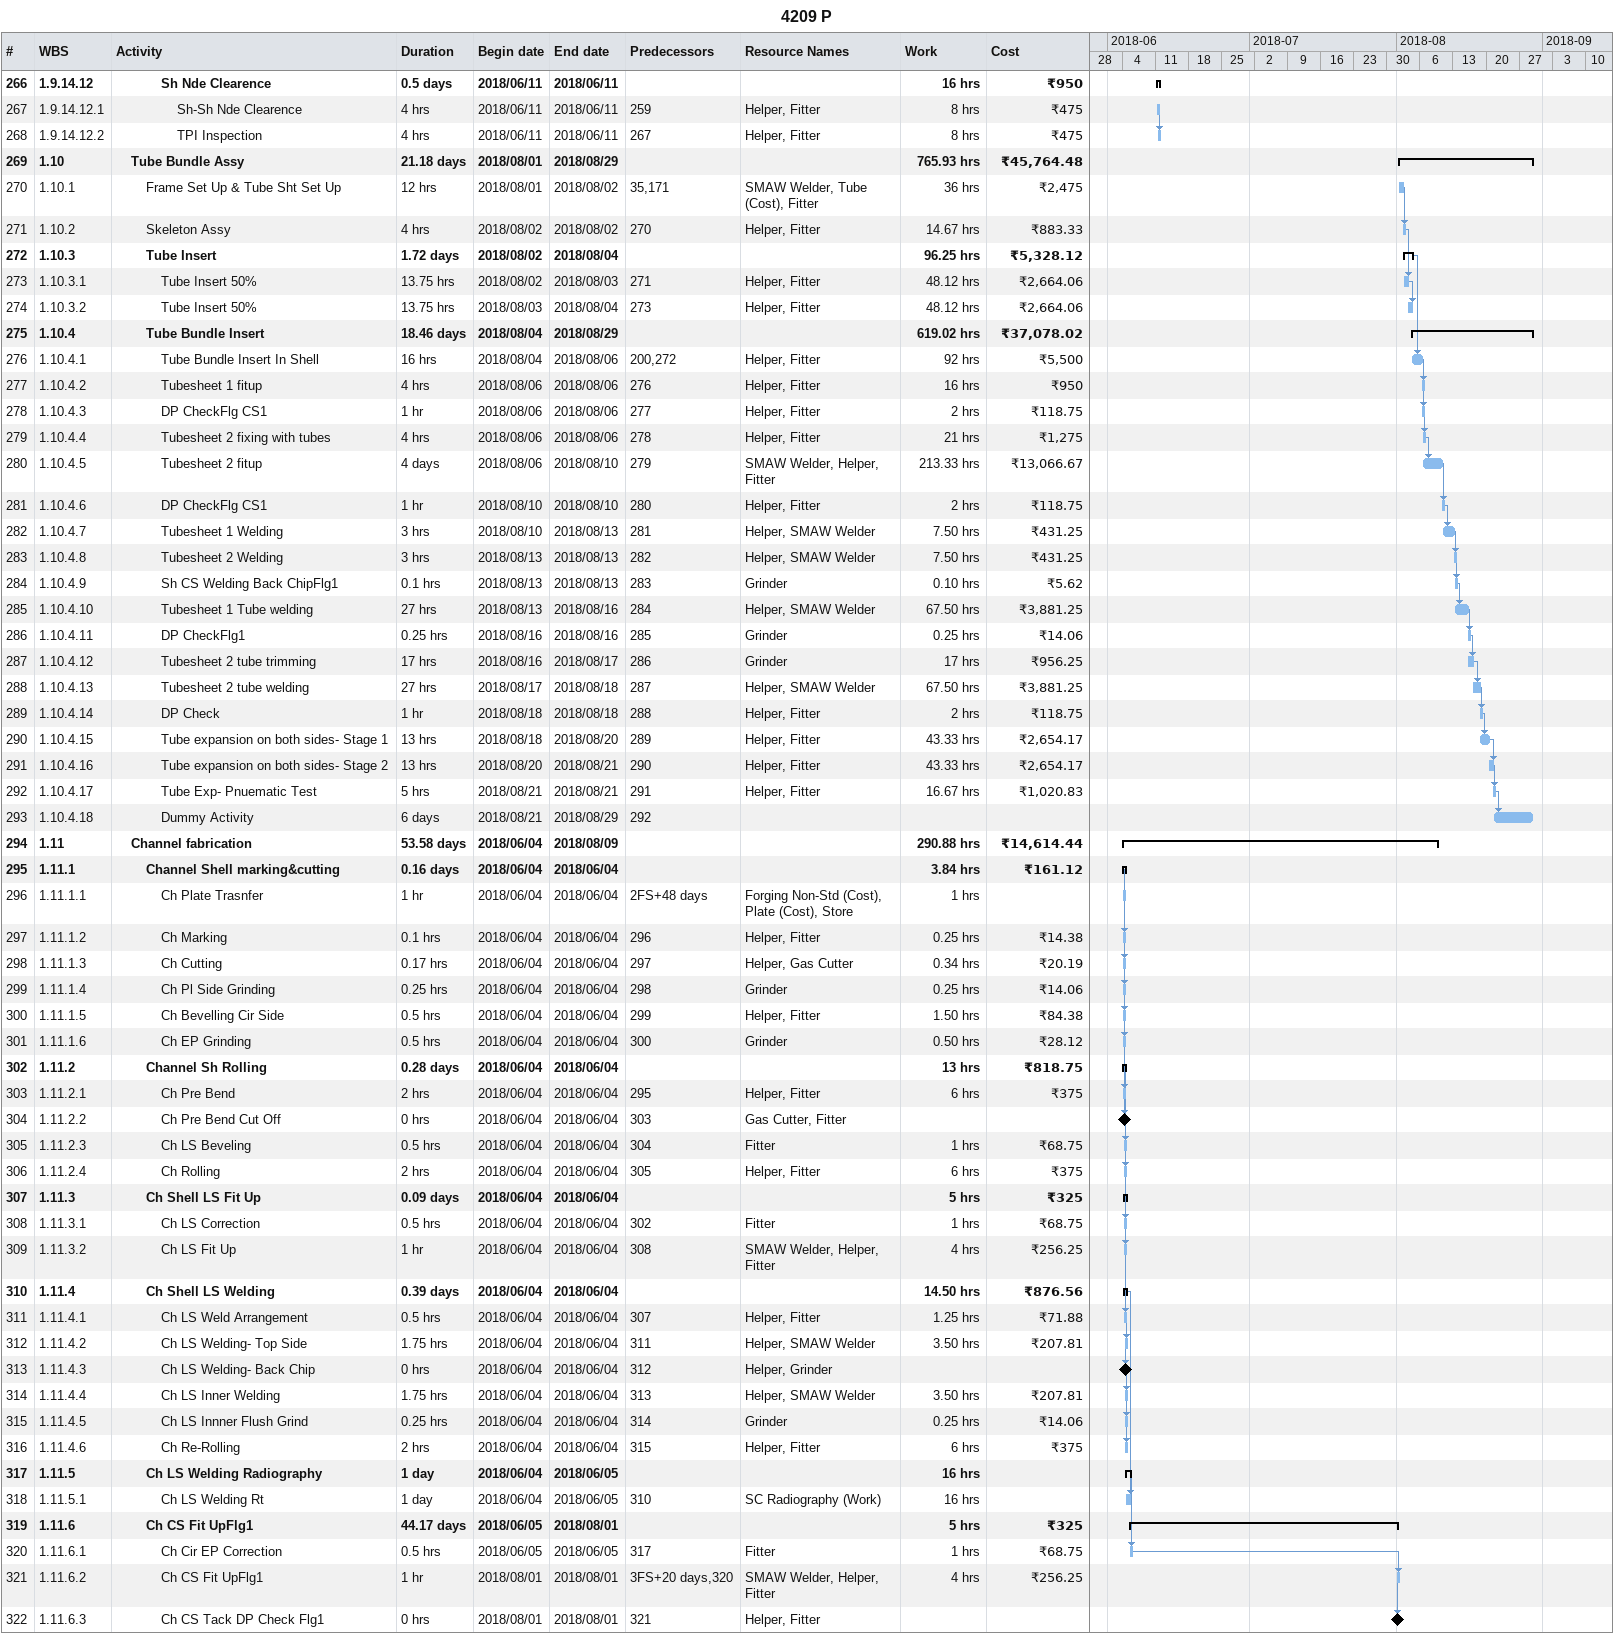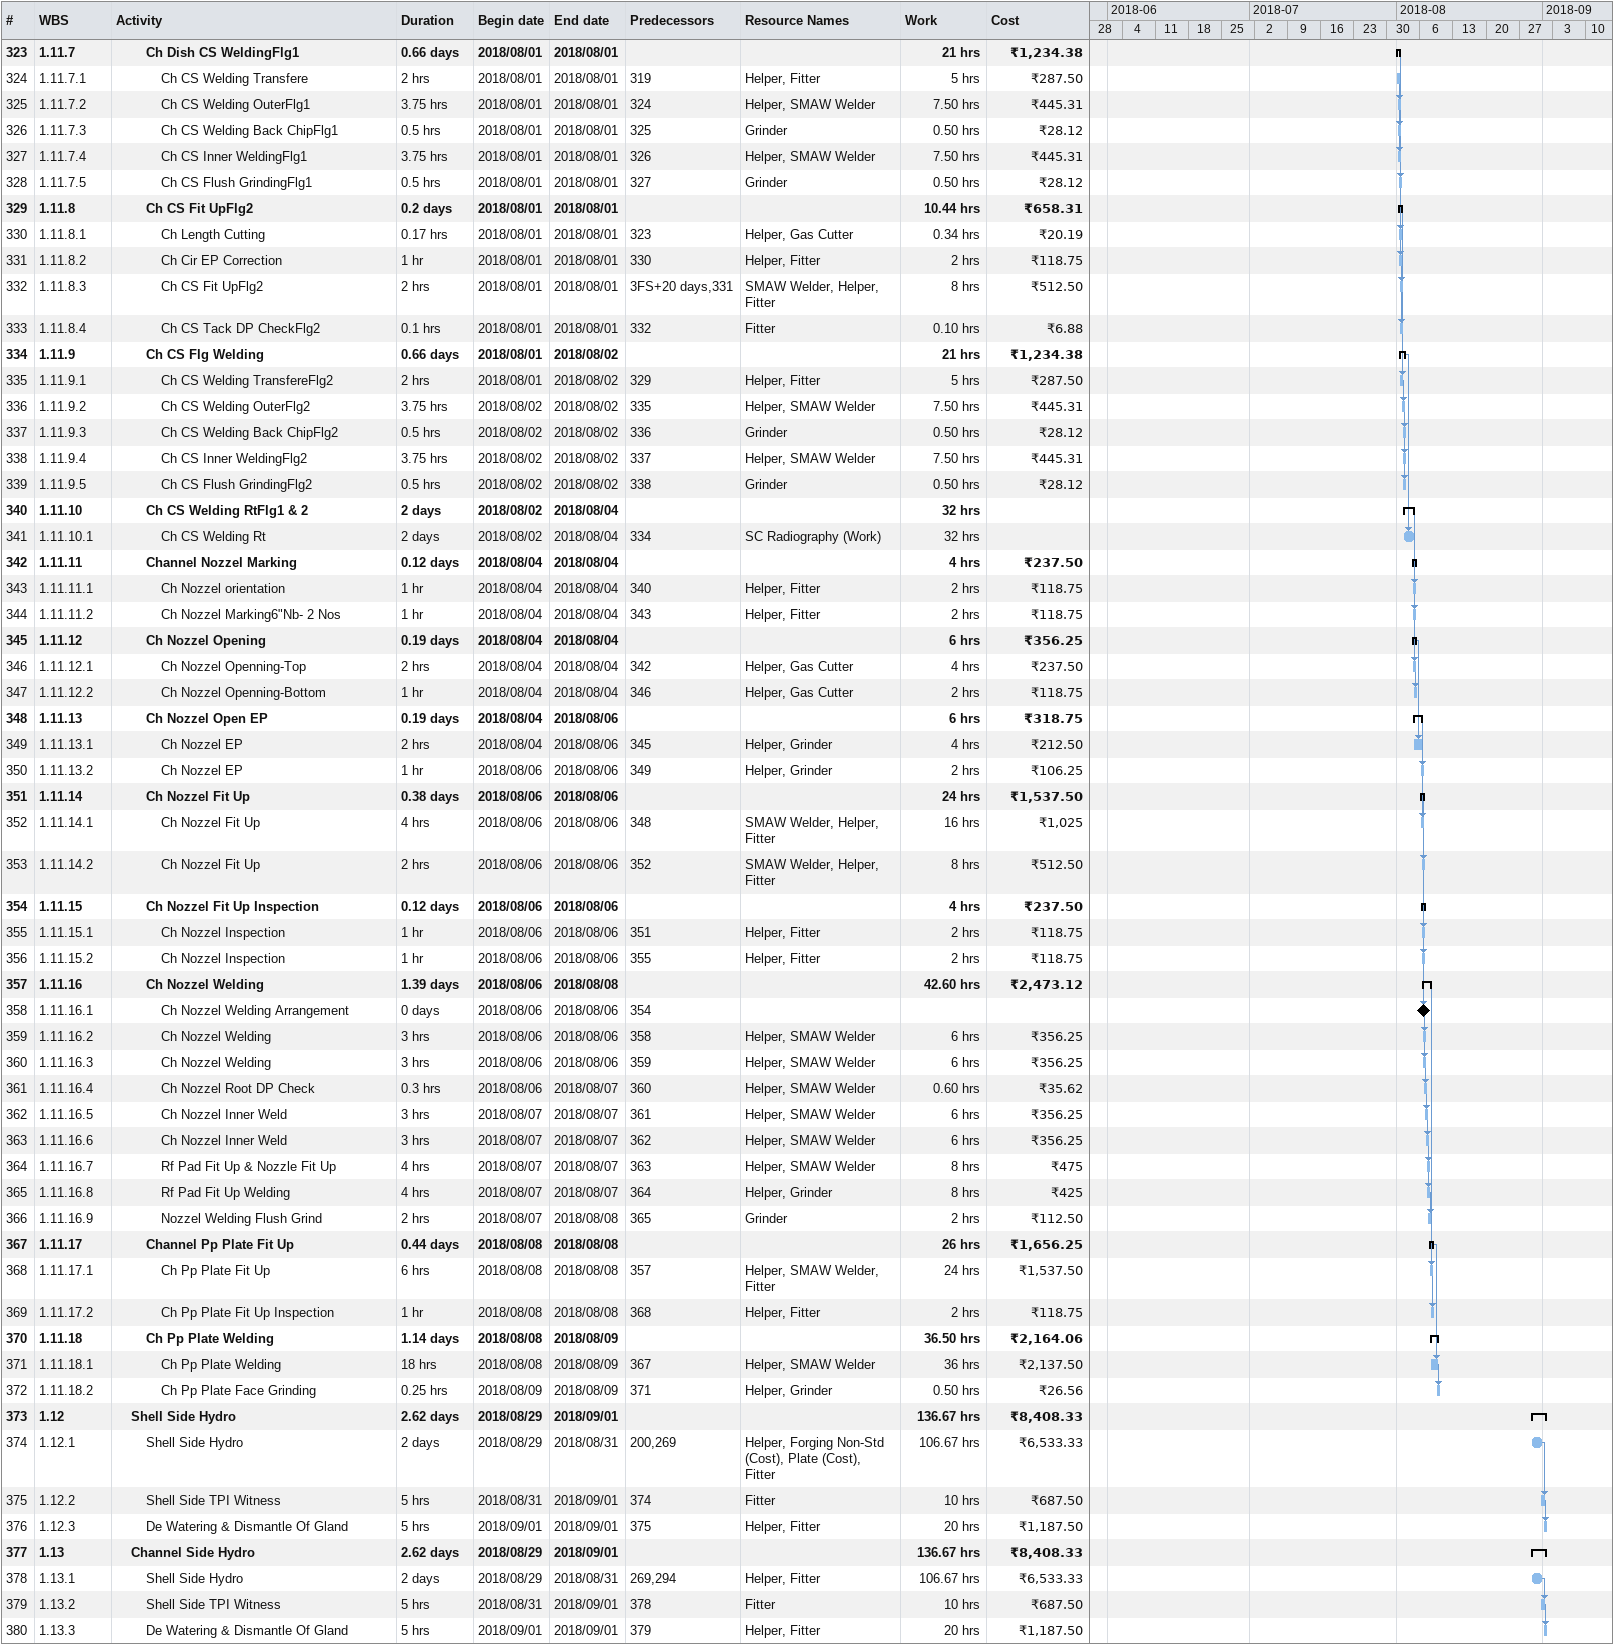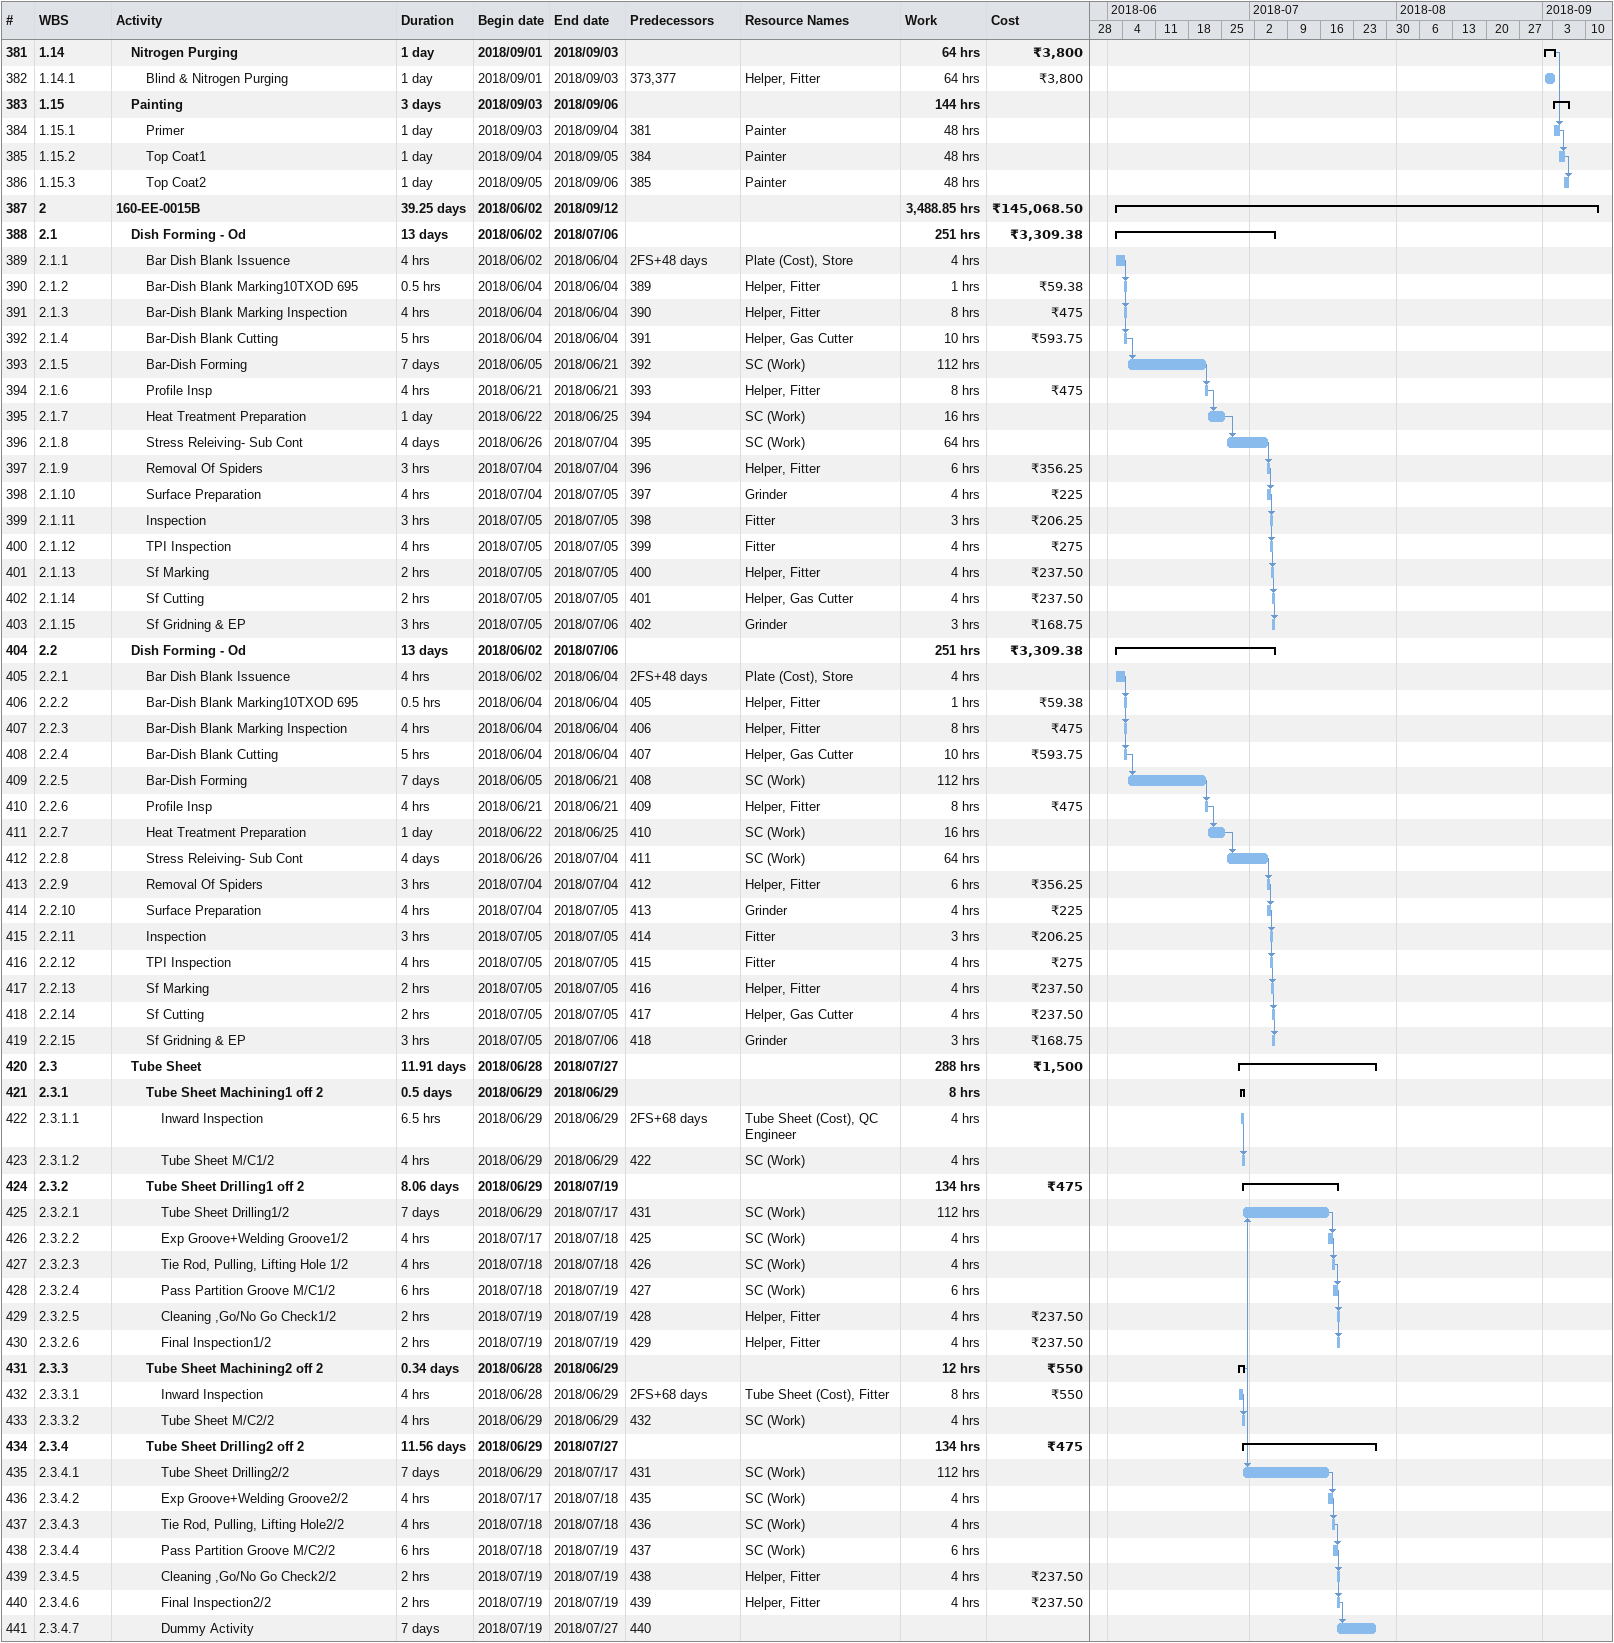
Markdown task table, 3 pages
4209 P

| ID | WBS | Task | Duration | Start | Finish | Predecessors | Resources | Work (h) | Cost (₹) |
|---|---|---|---|---|---|---|---|---|---|
| 266 | 1.9.14.12 | **Sh Nde Clearence** | 0.5d | 2018-06-11 | 2018-06-11 |  |  | 16 | 950 |
| 267 | 1.9.14.12.1 | Sh-Sh Nde Clearence | 4h | 2018-06-11 | 2018-06-11 | 259 | Helper, Fitter | 8 | 475 |
| 268 | 1.9.14.12.2 | TPI Inspection | 4h | 2018-06-11 | 2018-06-11 | 267 | Helper, Fitter | 8 | 475 |
| 269 | 1.10 | **Tube Bundle Assy** | 21.18d | 2018-08-01 | 2018-08-29 |  |  | 765.93 | 45764.48 |
| 270 | 1.10.1 | Frame Set Up & Tube Sht Set Up | 12h | 2018-08-01 | 2018-08-02 | 35, 171 | SMAW Welder, Tube (Cost), Fitter | 36 | 2475 |
| 271 | 1.10.2 | Skeleton Assy | 4h | 2018-08-02 | 2018-08-02 | 270 | Helper, Fitter | 14.67 | 883.33 |
| 272 | 1.10.3 | **Tube Insert** | 1.72d | 2018-08-02 | 2018-08-04 |  |  | 96.25 | 5328.12 |
| 273 | 1.10.3.1 | Tube Insert 50% | 13.75h | 2018-08-02 | 2018-08-03 | 271 | Helper, Fitter | 48.12 | 2664.06 |
| 274 | 1.10.3.2 | Tube Insert 50% | 13.75h | 2018-08-03 | 2018-08-04 | 273 | Helper, Fitter | 48.12 | 2664.06 |
| 275 | 1.10.4 | **Tube Bundle Insert** | 18.46d | 2018-08-04 | 2018-08-29 |  |  | 619.02 | 37078.02 |
| 276 | 1.10.4.1 | Tube Bundle Insert In Shell | 16h | 2018-08-04 | 2018-08-06 | 200, 272 | Helper, Fitter | 92 | 5500 |
| 277 | 1.10.4.2 | Tubesheet 1 fitup | 4h | 2018-08-06 | 2018-08-06 | 276 | Helper, Fitter | 16 | 950 |
| 278 | 1.10.4.3 | DP CheckFlg CS1 | 1h | 2018-08-06 | 2018-08-06 | 277 | Helper, Fitter | 2 | 118.75 |
| 279 | 1.10.4.4 | Tubesheet 2 fixing with tubes | 4h | 2018-08-06 | 2018-08-06 | 278 | Helper, Fitter | 21 | 1275 |
| 280 | 1.10.4.5 | Tubesheet 2 fitup | 4d | 2018-08-06 | 2018-08-10 | 279 | SMAW Welder, Helper, Fitter | 213.33 | 13066.67 |
| 281 | 1.10.4.6 | DP CheckFlg CS1 | 1h | 2018-08-10 | 2018-08-10 | 280 | Helper, Fitter | 2 | 118.75 |
| 282 | 1.10.4.7 | Tubesheet 1 Welding | 3h | 2018-08-10 | 2018-08-13 | 281 | Helper, SMAW Welder | 7.50 | 431.25 |
| 283 | 1.10.4.8 | Tubesheet 2 Welding | 3h | 2018-08-13 | 2018-08-13 | 282 | Helper, SMAW Welder | 7.50 | 431.25 |
| 284 | 1.10.4.9 | Sh CS Welding Back ChipFlg1 | 0.1h | 2018-08-13 | 2018-08-13 | 283 | Grinder | 0.10 | 5.62 |
| 285 | 1.10.4.10 | Tubesheet 1 Tube welding | 27h | 2018-08-13 | 2018-08-16 | 284 | Helper, SMAW Welder | 67.50 | 3881.25 |
| 286 | 1.10.4.11 | DP CheckFlg1 | 0.25h | 2018-08-16 | 2018-08-16 | 285 | Grinder | 0.25 | 14.06 |
| 287 | 1.10.4.12 | Tubesheet 2 tube trimming | 17h | 2018-08-16 | 2018-08-17 | 286 | Grinder | 17 | 956.25 |
| 288 | 1.10.4.13 | Tubesheet 2 tube welding | 27h | 2018-08-17 | 2018-08-18 | 287 | Helper, SMAW Welder | 67.50 | 3881.25 |
| 289 | 1.10.4.14 | DP Check | 1h | 2018-08-18 | 2018-08-18 | 288 | Helper, Fitter | 2 | 118.75 |
| 290 | 1.10.4.15 | Tube expansion on both sides- Stage 1 | 13h | 2018-08-18 | 2018-08-20 | 289 | Helper, Fitter | 43.33 | 2654.17 |
| 291 | 1.10.4.16 | Tube expansion on both sides- Stage 2 | 13h | 2018-08-20 | 2018-08-21 | 290 | Helper, Fitter | 43.33 | 2654.17 |
| 292 | 1.10.4.17 | Tube Exp- Pnuematic Test | 5h | 2018-08-21 | 2018-08-21 | 291 | Helper, Fitter | 16.67 | 1020.83 |
| 293 | 1.10.4.18 | Dummy Activity | 6d | 2018-08-21 | 2018-08-29 | 292 |  |  |  |
| 294 | 1.11 | **Channel fabrication** | 53.58d | 2018-06-04 | 2018-08-09 |  |  | 290.88 | 14614.44 |
| 295 | 1.11.1 | **Channel Shell marking&cutting** | 0.16d | 2018-06-04 | 2018-06-04 |  |  | 3.84 | 161.12 |
| 296 | 1.11.1.1 | Ch Plate Trasnfer | 1h | 2018-06-04 | 2018-06-04 | 2FS+48d | Forging Non-Std (Cost), Plate (Cost), Store | 1 |  |
| 297 | 1.11.1.2 | Ch Marking | 0.1h | 2018-06-04 | 2018-06-04 | 296 | Helper, Fitter | 0.25 | 14.38 |
| 298 | 1.11.1.3 | Ch Cutting | 0.17h | 2018-06-04 | 2018-06-04 | 297 | Helper, Gas Cutter | 0.34 | 20.19 |
| 299 | 1.11.1.4 | Ch Pl Side Grinding | 0.25h | 2018-06-04 | 2018-06-04 | 298 | Grinder | 0.25 | 14.06 |
| 300 | 1.11.1.5 | Ch Bevelling Cir Side | 0.5h | 2018-06-04 | 2018-06-04 | 299 | Helper, Fitter | 1.50 | 84.38 |
| 301 | 1.11.1.6 | Ch EP Grinding | 0.5h | 2018-06-04 | 2018-06-04 | 300 | Grinder | 0.50 | 28.12 |
| 302 | 1.11.2 | **Channel Sh Rolling** | 0.28d | 2018-06-04 | 2018-06-04 |  |  | 13 | 818.75 |
| 303 | 1.11.2.1 | Ch Pre Bend | 2h | 2018-06-04 | 2018-06-04 | 295 | Helper, Fitter | 6 | 375 |
| 304 | 1.11.2.2 | Ch Pre Bend Cut Off | 0h | 2018-06-04 | 2018-06-04 | 303 | Gas Cutter, Fitter |  |  |
| 305 | 1.11.2.3 | Ch LS Beveling | 0.5h | 2018-06-04 | 2018-06-04 | 304 | Fitter | 1 | 68.75 |
| 306 | 1.11.2.4 | Ch Rolling | 2h | 2018-06-04 | 2018-06-04 | 305 | Helper, Fitter | 6 | 375 |
| 307 | 1.11.3 | **Ch Shell LS Fit Up** | 0.09d | 2018-06-04 | 2018-06-04 |  |  | 5 | 325 |
| 308 | 1.11.3.1 | Ch LS Correction | 0.5h | 2018-06-04 | 2018-06-04 | 302 | Fitter | 1 | 68.75 |
| 309 | 1.11.3.2 | Ch LS Fit Up | 1h | 2018-06-04 | 2018-06-04 | 308 | SMAW Welder, Helper, Fitter | 4 | 256.25 |
| 310 | 1.11.4 | **Ch Shell LS Welding** | 0.39d | 2018-06-04 | 2018-06-04 |  |  | 14.50 | 876.56 |
| 311 | 1.11.4.1 | Ch LS Weld Arrangement | 0.5h | 2018-06-04 | 2018-06-04 | 307 | Helper, Fitter | 1.25 | 71.88 |
| 312 | 1.11.4.2 | Ch LS Welding- Top Side | 1.75h | 2018-06-04 | 2018-06-04 | 311 | Helper, SMAW Welder | 3.50 | 207.81 |
| 313 | 1.11.4.3 | Ch LS Welding- Back Chip | 0h | 2018-06-04 | 2018-06-04 | 312 | Helper, Grinder |  |  |
| 314 | 1.11.4.4 | Ch LS Inner Welding | 1.75h | 2018-06-04 | 2018-06-04 | 313 | Helper, SMAW Welder | 3.50 | 207.81 |
| 315 | 1.11.4.5 | Ch LS Innner Flush Grind | 0.25h | 2018-06-04 | 2018-06-04 | 314 | Grinder | 0.25 | 14.06 |
| 316 | 1.11.4.6 | Ch Re-Rolling | 2h | 2018-06-04 | 2018-06-04 | 315 | Helper, Fitter | 6 | 375 |
| 317 | 1.11.5 | **Ch LS Welding Radiography** | 1d | 2018-06-04 | 2018-06-05 |  |  | 16 |  |
| 318 | 1.11.5.1 | Ch LS Welding Rt | 1d | 2018-06-04 | 2018-06-05 | 310 | SC Radiography (Work) | 16 |  |
| 319 | 1.11.6 | **Ch CS Fit UpFlg1** | 44.17d | 2018-06-05 | 2018-08-01 |  |  | 5 | 325 |
| 320 | 1.11.6.1 | Ch Cir EP Correction | 0.5h | 2018-06-05 | 2018-06-05 | 317 | Fitter | 1 | 68.75 |
| 321 | 1.11.6.2 | Ch CS Fit UpFlg1 | 1h | 2018-08-01 | 2018-08-01 | 3FS+20d, 320 | SMAW Welder, Helper, Fitter | 4 | 256.25 |
| 322 | 1.11.6.3 | Ch CS Tack DP Check Flg1 | 0h | 2018-08-01 | 2018-08-01 | 321 | Helper, Fitter |  |  |
| 323 | 1.11.7 | **Ch Dish CS WeldingFlg1** | 0.66d | 2018-08-01 | 2018-08-01 |  |  | 21 | 1234.38 |
| 324 | 1.11.7.1 | Ch CS Welding Transfere | 2h | 2018-08-01 | 2018-08-01 | 319 | Helper, Fitter | 5 | 287.50 |
| 325 | 1.11.7.2 | Ch CS Welding OuterFlg1 | 3.75h | 2018-08-01 | 2018-08-01 | 324 | Helper, SMAW Welder | 7.50 | 445.31 |
| 326 | 1.11.7.3 | Ch CS Welding Back ChipFlg1 | 0.5h | 2018-08-01 | 2018-08-01 | 325 | Grinder | 0.50 | 28.12 |
| 327 | 1.11.7.4 | Ch CS Inner WeldingFlg1 | 3.75h | 2018-08-01 | 2018-08-01 | 326 | Helper, SMAW Welder | 7.50 | 445.31 |
| 328 | 1.11.7.5 | Ch CS Flush GrindingFlg1 | 0.5h | 2018-08-01 | 2018-08-01 | 327 | Grinder | 0.50 | 28.12 |
| 329 | 1.11.8 | **Ch CS Fit UpFlg2** | 0.2d | 2018-08-01 | 2018-08-01 |  |  | 10.44 | 658.31 |
| 330 | 1.11.8.1 | Ch Length Cutting | 0.17h | 2018-08-01 | 2018-08-01 | 323 | Helper, Gas Cutter | 0.34 | 20.19 |
| 331 | 1.11.8.2 | Ch Cir EP Correction | 1h | 2018-08-01 | 2018-08-01 | 330 | Helper, Fitter | 2 | 118.75 |
| 332 | 1.11.8.3 | Ch CS Fit UpFlg2 | 2h | 2018-08-01 | 2018-08-01 | 3FS+20d, 331 | SMAW Welder, Helper, Fitter | 8 | 512.50 |
| 333 | 1.11.8.4 | Ch CS Tack DP CheckFlg2 | 0.1h | 2018-08-01 | 2018-08-01 | 332 | Fitter | 0.10 | 6.88 |
| 334 | 1.11.9 | **Ch CS Flg Welding** | 0.66d | 2018-08-01 | 2018-08-02 |  |  | 21 | 1234.38 |
| 335 | 1.11.9.1 | Ch CS Welding TransfereFlg2 | 2h | 2018-08-01 | 2018-08-02 | 329 | Helper, Fitter | 5 | 287.50 |
| 336 | 1.11.9.2 | Ch CS Welding OuterFlg2 | 3.75h | 2018-08-02 | 2018-08-02 | 335 | Helper, SMAW Welder | 7.50 | 445.31 |
| 337 | 1.11.9.3 | Ch CS Welding Back ChipFlg2 | 0.5h | 2018-08-02 | 2018-08-02 | 336 | Grinder | 0.50 | 28.12 |
| 338 | 1.11.9.4 | Ch CS Inner WeldingFlg2 | 3.75h | 2018-08-02 | 2018-08-02 | 337 | Helper, SMAW Welder | 7.50 | 445.31 |
| 339 | 1.11.9.5 | Ch CS Flush GrindingFlg2 | 0.5h | 2018-08-02 | 2018-08-02 | 338 | Grinder | 0.50 | 28.12 |
| 340 | 1.11.10 | **Ch CS Welding RtFlg1 & 2** | 2d | 2018-08-02 | 2018-08-04 |  |  | 32 |  |
| 341 | 1.11.10.1 | Ch CS Welding Rt | 2d | 2018-08-02 | 2018-08-04 | 334 | SC Radiography (Work) | 32 |  |
| 342 | 1.11.11 | **Channel Nozzel Marking** | 0.12d | 2018-08-04 | 2018-08-04 |  |  | 4 | 237.50 |
| 343 | 1.11.11.1 | Ch Nozzel orientation | 1h | 2018-08-04 | 2018-08-04 | 340 | Helper, Fitter | 2 | 118.75 |
| 344 | 1.11.11.2 | Ch Nozzel Marking6"Nb- 2 Nos | 1h | 2018-08-04 | 2018-08-04 | 343 | Helper, Fitter | 2 | 118.75 |
| 345 | 1.11.12 | **Ch Nozzel Opening** | 0.19d | 2018-08-04 | 2018-08-04 |  |  | 6 | 356.25 |
| 346 | 1.11.12.1 | Ch Nozzel Openning-Top | 2h | 2018-08-04 | 2018-08-04 | 342 | Helper, Gas Cutter | 4 | 237.50 |
| 347 | 1.11.12.2 | Ch Nozzel Openning-Bottom | 1h | 2018-08-04 | 2018-08-04 | 346 | Helper, Gas Cutter | 2 | 118.75 |
| 348 | 1.11.13 | **Ch Nozzel Open EP** | 0.19d | 2018-08-04 | 2018-08-06 |  |  | 6 | 318.75 |
| 349 | 1.11.13.1 | Ch Nozzel EP | 2h | 2018-08-04 | 2018-08-06 | 345 | Helper, Grinder | 4 | 212.50 |
| 350 | 1.11.13.2 | Ch Nozzel EP | 1h | 2018-08-06 | 2018-08-06 | 349 | Helper, Grinder | 2 | 106.25 |
| 351 | 1.11.14 | **Ch Nozzel Fit Up** | 0.38d | 2018-08-06 | 2018-08-06 |  |  | 24 | 1537.50 |
| 352 | 1.11.14.1 | Ch Nozzel Fit Up | 4h | 2018-08-06 | 2018-08-06 | 348 | SMAW Welder, Helper, Fitter | 16 | 1025 |
| 353 | 1.11.14.2 | Ch Nozzel Fit Up | 2h | 2018-08-06 | 2018-08-06 | 352 | SMAW Welder, Helper, Fitter | 8 | 512.50 |
| 354 | 1.11.15 | **Ch Nozzel Fit Up Inspection** | 0.12d | 2018-08-06 | 2018-08-06 |  |  | 4 | 237.50 |
| 355 | 1.11.15.1 | Ch Nozzel Inspection | 1h | 2018-08-06 | 2018-08-06 | 351 | Helper, Fitter | 2 | 118.75 |
| 356 | 1.11.15.2 | Ch Nozzel Inspection | 1h | 2018-08-06 | 2018-08-06 | 355 | Helper, Fitter | 2 | 118.75 |
| 357 | 1.11.16 | **Ch Nozzel Welding** | 1.39d | 2018-08-06 | 2018-08-08 |  |  | 42.60 | 2473.12 |
| 358 | 1.11.16.1 | Ch Nozzel Welding Arrangement | 0d | 2018-08-06 | 2018-08-06 | 354 |  |  |  |
| 359 | 1.11.16.2 | Ch Nozzel Welding | 3h | 2018-08-06 | 2018-08-06 | 358 | Helper, SMAW Welder | 6 | 356.25 |
| 360 | 1.11.16.3 | Ch Nozzel Welding | 3h | 2018-08-06 | 2018-08-06 | 359 | Helper, SMAW Welder | 6 | 356.25 |
| 361 | 1.11.16.4 | Ch Nozzel Root DP Check | 0.3h | 2018-08-06 | 2018-08-07 | 360 | Helper, SMAW Welder | 0.60 | 35.62 |
| 362 | 1.11.16.5 | Ch Nozzel Inner Weld | 3h | 2018-08-07 | 2018-08-07 | 361 | Helper, SMAW Welder | 6 | 356.25 |
| 363 | 1.11.16.6 | Ch Nozzel Inner Weld | 3h | 2018-08-07 | 2018-08-07 | 362 | Helper, SMAW Welder | 6 | 356.25 |
| 364 | 1.11.16.7 | Rf Pad Fit Up & Nozzle Fit Up | 4h | 2018-08-07 | 2018-08-07 | 363 | Helper, SMAW Welder | 8 | 475 |
| 365 | 1.11.16.8 | Rf Pad Fit Up Welding | 4h | 2018-08-07 | 2018-08-07 | 364 | Helper, Grinder | 8 | 425 |
| 366 | 1.11.16.9 | Nozzel Welding Flush Grind | 2h | 2018-08-07 | 2018-08-08 | 365 | Grinder | 2 | 112.50 |
| 367 | 1.11.17 | **Channel Pp Plate Fit Up** | 0.44d | 2018-08-08 | 2018-08-08 |  |  | 26 | 1656.25 |
| 368 | 1.11.17.1 | Ch Pp Plate Fit Up | 6h | 2018-08-08 | 2018-08-08 | 357 | Helper, SMAW Welder, Fitter | 24 | 1537.50 |
| 369 | 1.11.17.2 | Ch Pp Plate Fit Up Inspection | 1h | 2018-08-08 | 2018-08-08 | 368 | Helper, Fitter | 2 | 118.75 |
| 370 | 1.11.18 | **Ch Pp Plate Welding** | 1.14d | 2018-08-08 | 2018-08-09 |  |  | 36.50 | 2164.06 |
| 371 | 1.11.18.1 | Ch Pp Plate Welding | 18h | 2018-08-08 | 2018-08-09 | 367 | Helper, SMAW Welder | 36 | 2137.50 |
| 372 | 1.11.18.2 | Ch Pp Plate Face Grinding | 0.25h | 2018-08-09 | 2018-08-09 | 371 | Helper, Grinder | 0.50 | 26.56 |
| 373 | 1.12 | **Shell Side Hydro** | 2.62d | 2018-08-29 | 2018-09-01 |  |  | 136.67 | 8408.33 |
| 374 | 1.12.1 | Shell Side Hydro | 2d | 2018-08-29 | 2018-08-31 | 200, 269 | Helper, Forging Non-Std (Cost), Plate (Cost), Fitter | 106.67 | 6533.33 |
| 375 | 1.12.2 | Shell Side TPI Witness | 5h | 2018-08-31 | 2018-09-01 | 374 | Fitter | 10 | 687.50 |
| 376 | 1.12.3 | De Watering & Dismantle Of Gland | 5h | 2018-09-01 | 2018-09-01 | 375 | Helper, Fitter | 20 | 1187.50 |
| 377 | 1.13 | **Channel Side Hydro** | 2.62d | 2018-08-29 | 2018-09-01 |  |  | 136.67 | 8408.33 |
| 378 | 1.13.1 | Shell Side Hydro | 2d | 2018-08-29 | 2018-08-31 | 269, 294 | Helper, Fitter | 106.67 | 6533.33 |
| 379 | 1.13.2 | Shell Side TPI Witness | 5h | 2018-08-31 | 2018-09-01 | 378 | Fitter | 10 | 687.50 |
| 380 | 1.13.3 | De Watering & Dismantle Of Gland | 5h | 2018-09-01 | 2018-09-01 | 379 | Helper, Fitter | 20 | 1187.50 |
| 381 | 1.14 | **Nitrogen Purging** | 1d | 2018-09-01 | 2018-09-03 |  |  | 64 | 3800 |
| 382 | 1.14.1 | Blind & Nitrogen Purging | 1d | 2018-09-01 | 2018-09-03 | 373, 377 | Helper, Fitter | 64 | 3800 |
| 383 | 1.15 | **Painting** | 3d | 2018-09-03 | 2018-09-06 |  |  | 144 |  |
| 384 | 1.15.1 | Primer | 1d | 2018-09-03 | 2018-09-04 | 381 | Painter | 48 |  |
| 385 | 1.15.2 | Top Coat1 | 1d | 2018-09-04 | 2018-09-05 | 384 | Painter | 48 |  |
| 386 | 1.15.3 | Top Coat2 | 1d | 2018-09-05 | 2018-09-06 | 385 | Painter | 48 |  |
| 387 | 2 | **160-EE-0015B** | 39.25d | 2018-06-02 | 2018-09-12 |  |  | 3488.85 | 145068.50 |
| 388 | 2.1 | **Dish Forming - Od** | 13d | 2018-06-02 | 2018-07-06 |  |  | 251 | 3309.38 |
| 389 | 2.1.1 | Bar Dish Blank Issuence | 4h | 2018-06-02 | 2018-06-04 | 2FS+48d | Plate (Cost), Store | 4 |  |
| 390 | 2.1.2 | Bar-Dish Blank Marking10TXOD 695 | 0.5h | 2018-06-04 | 2018-06-04 | 389 | Helper, Fitter | 1 | 59.38 |
| 391 | 2.1.3 | Bar-Dish Blank Marking Inspection | 4h | 2018-06-04 | 2018-06-04 | 390 | Helper, Fitter | 8 | 475 |
| 392 | 2.1.4 | Bar-Dish Blank Cutting | 5h | 2018-06-04 | 2018-06-04 | 391 | Helper, Gas Cutter | 10 | 593.75 |
| 393 | 2.1.5 | Bar-Dish Forming | 7d | 2018-06-05 | 2018-06-21 | 392 | SC (Work) | 112 |  |
| 394 | 2.1.6 | Profile Insp | 4h | 2018-06-21 | 2018-06-21 | 393 | Helper, Fitter | 8 | 475 |
| 395 | 2.1.7 | Heat Treatment Preparation | 1d | 2018-06-22 | 2018-06-25 | 394 | SC (Work) | 16 |  |
| 396 | 2.1.8 | Stress Releiving- Sub Cont | 4d | 2018-06-26 | 2018-07-04 | 395 | SC (Work) | 64 |  |
| 397 | 2.1.9 | Removal Of Spiders | 3h | 2018-07-04 | 2018-07-04 | 396 | Helper, Fitter | 6 | 356.25 |
| 398 | 2.1.10 | Surface Preparation | 4h | 2018-07-04 | 2018-07-05 | 397 | Grinder | 4 | 225 |
| 399 | 2.1.11 | Inspection | 3h | 2018-07-05 | 2018-07-05 | 398 | Fitter | 3 | 206.25 |
| 400 | 2.1.12 | TPI Inspection | 4h | 2018-07-05 | 2018-07-05 | 399 | Fitter | 4 | 275 |
| 401 | 2.1.13 | Sf Marking | 2h | 2018-07-05 | 2018-07-05 | 400 | Helper, Fitter | 4 | 237.50 |
| 402 | 2.1.14 | Sf Cutting | 2h | 2018-07-05 | 2018-07-05 | 401 | Helper, Gas Cutter | 4 | 237.50 |
| 403 | 2.1.15 | Sf Gridning & EP | 3h | 2018-07-05 | 2018-07-06 | 402 | Grinder | 3 | 168.75 |
| 404 | 2.2 | **Dish Forming - Od** | 13d | 2018-06-02 | 2018-07-06 |  |  | 251 | 3309.38 |
| 405 | 2.2.1 | Bar Dish Blank Issuence | 4h | 2018-06-02 | 2018-06-04 | 2FS+48d | Plate (Cost), Store | 4 |  |
| 406 | 2.2.2 | Bar-Dish Blank Marking10TXOD 695 | 0.5h | 2018-06-04 | 2018-06-04 | 405 | Helper, Fitter | 1 | 59.38 |
| 407 | 2.2.3 | Bar-Dish Blank Marking Inspection | 4h | 2018-06-04 | 2018-06-04 | 406 | Helper, Fitter | 8 | 475 |
| 408 | 2.2.4 | Bar-Dish Blank Cutting | 5h | 2018-06-04 | 2018-06-04 | 407 | Helper, Gas Cutter | 10 | 593.75 |
| 409 | 2.2.5 | Bar-Dish Forming | 7d | 2018-06-05 | 2018-06-21 | 408 | SC (Work) | 112 |  |
| 410 | 2.2.6 | Profile Insp | 4h | 2018-06-21 | 2018-06-21 | 409 | Helper, Fitter | 8 | 475 |
| 411 | 2.2.7 | Heat Treatment Preparation | 1d | 2018-06-22 | 2018-06-25 | 410 | SC (Work) | 16 |  |
| 412 | 2.2.8 | Stress Releiving- Sub Cont | 4d | 2018-06-26 | 2018-07-04 | 411 | SC (Work) | 64 |  |
| 413 | 2.2.9 | Removal Of Spiders | 3h | 2018-07-04 | 2018-07-04 | 412 | Helper, Fitter | 6 | 356.25 |
| 414 | 2.2.10 | Surface Preparation | 4h | 2018-07-04 | 2018-07-05 | 413 | Grinder | 4 | 225 |
| 415 | 2.2.11 | Inspection | 3h | 2018-07-05 | 2018-07-05 | 414 | Fitter | 3 | 206.25 |
| 416 | 2.2.12 | TPI Inspection | 4h | 2018-07-05 | 2018-07-05 | 415 | Fitter | 4 | 275 |
| 417 | 2.2.13 | Sf Marking | 2h | 2018-07-05 | 2018-07-05 | 416 | Helper, Fitter | 4 | 237.50 |
| 418 | 2.2.14 | Sf Cutting | 2h | 2018-07-05 | 2018-07-05 | 417 | Helper, Gas Cutter | 4 | 237.50 |
| 419 | 2.2.15 | Sf Gridning & EP | 3h | 2018-07-05 | 2018-07-06 | 418 | Grinder | 3 | 168.75 |
| 420 | 2.3 | **Tube Sheet** | 11.91d | 2018-06-28 | 2018-07-27 |  |  | 288 | 1500 |
| 421 | 2.3.1 | **Tube Sheet Machining1 off 2** | 0.5d | 2018-06-29 | 2018-06-29 |  |  | 8 |  |
| 422 | 2.3.1.1 | Inward Inspection | 6.5h | 2018-06-29 | 2018-06-29 | 2FS+68d | Tube Sheet (Cost), QC Engineer | 4 |  |
| 423 | 2.3.1.2 | Tube Sheet M/C1/2 | 4h | 2018-06-29 | 2018-06-29 | 422 | SC (Work) | 4 |  |
| 424 | 2.3.2 | **Tube Sheet Drilling1 off 2** | 8.06d | 2018-06-29 | 2018-07-19 |  |  | 134 | 475 |
| 425 | 2.3.2.1 | Tube Sheet Drilling1/2 | 7d | 2018-06-29 | 2018-07-17 | 431 | SC (Work) | 112 |  |
| 426 | 2.3.2.2 | Exp Groove+Welding Groove1/2 | 4h | 2018-07-17 | 2018-07-18 | 425 | SC (Work) | 4 |  |
| 427 | 2.3.2.3 | Tie Rod, Pulling, Lifting Hole 1/2 | 4h | 2018-07-18 | 2018-07-18 | 426 | SC (Work) | 4 |  |
| 428 | 2.3.2.4 | Pass Partition Groove M/C1/2 | 6h | 2018-07-18 | 2018-07-19 | 427 | SC (Work) | 6 |  |
| 429 | 2.3.2.5 | Cleaning ,Go/No Go Check1/2 | 2h | 2018-07-19 | 2018-07-19 | 428 | Helper, Fitter | 4 | 237.50 |
| 430 | 2.3.2.6 | Final Inspection1/2 | 2h | 2018-07-19 | 2018-07-19 | 429 | Helper, Fitter | 4 | 237.50 |
| 431 | 2.3.3 | **Tube Sheet Machining2 off 2** | 0.34d | 2018-06-28 | 2018-06-29 |  |  | 12 | 550 |
| 432 | 2.3.3.1 | Inward Inspection | 4h | 2018-06-28 | 2018-06-29 | 2FS+68d | Tube Sheet (Cost), Fitter | 8 | 550 |
| 433 | 2.3.3.2 | Tube Sheet M/C2/2 | 4h | 2018-06-29 | 2018-06-29 | 432 | SC (Work) | 4 |  |
| 434 | 2.3.4 | **Tube Sheet Drilling2 off 2** | 11.56d | 2018-06-29 | 2018-07-27 |  |  | 134 | 475 |
| 435 | 2.3.4.1 | Tube Sheet Drilling2/2 | 7d | 2018-06-29 | 2018-07-17 | 431 | SC (Work) | 112 |  |
| 436 | 2.3.4.2 | Exp Groove+Welding Groove2/2 | 4h | 2018-07-17 | 2018-07-18 | 435 | SC (Work) | 4 |  |
| 437 | 2.3.4.3 | Tie Rod, Pulling, Lifting Hole2/2 | 4h | 2018-07-18 | 2018-07-18 | 436 | SC (Work) | 4 |  |
| 438 | 2.3.4.4 | Pass Partition Groove M/C2/2 | 6h | 2018-07-18 | 2018-07-19 | 437 | SC (Work) | 6 |  |
| 439 | 2.3.4.5 | Cleaning ,Go/No Go Check2/2 | 2h | 2018-07-19 | 2018-07-19 | 438 | Helper, Fitter | 4 | 237.50 |
| 440 | 2.3.4.6 | Final Inspection2/2 | 2h | 2018-07-19 | 2018-07-19 | 439 | Helper, Fitter | 4 | 237.50 |
| 441 | 2.3.4.7 | Dummy Activity | 7d | 2018-07-19 | 2018-07-27 | 440 |  |  |  |
